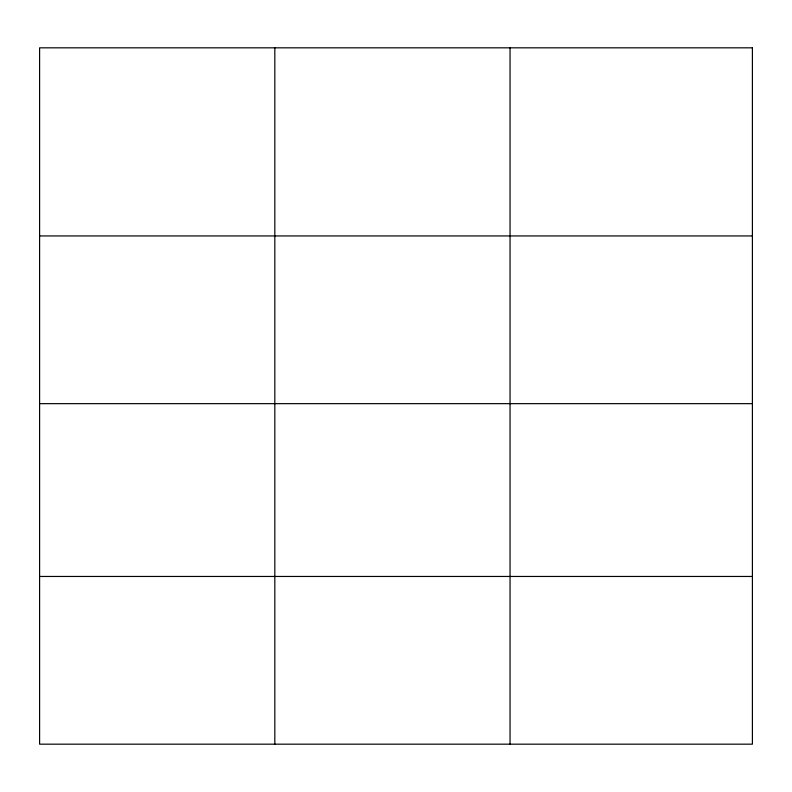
<?xml version="1.0" encoding="UTF-8"?>
<svg xmlns="http://www.w3.org/2000/svg" width="792" height="792" viewBox="0 0 792 792"><rect width="100%" height="100%" fill="white"/><g stroke="black" fill="none" stroke-linecap="round" stroke-linejoin="round"><path stroke-width="1.19" d="M39.6 235.937L752.4 235.937M39.6 403.653L752.4 403.653M39.6 576.457L752.4 576.457M510.048 47.827L510.048 744.173M274.824 47.827L274.824 744.173M752.4 47.827L39.6 47.827L39.6 744.173L752.4 744.173L752.4 47.827"/></g></svg>
